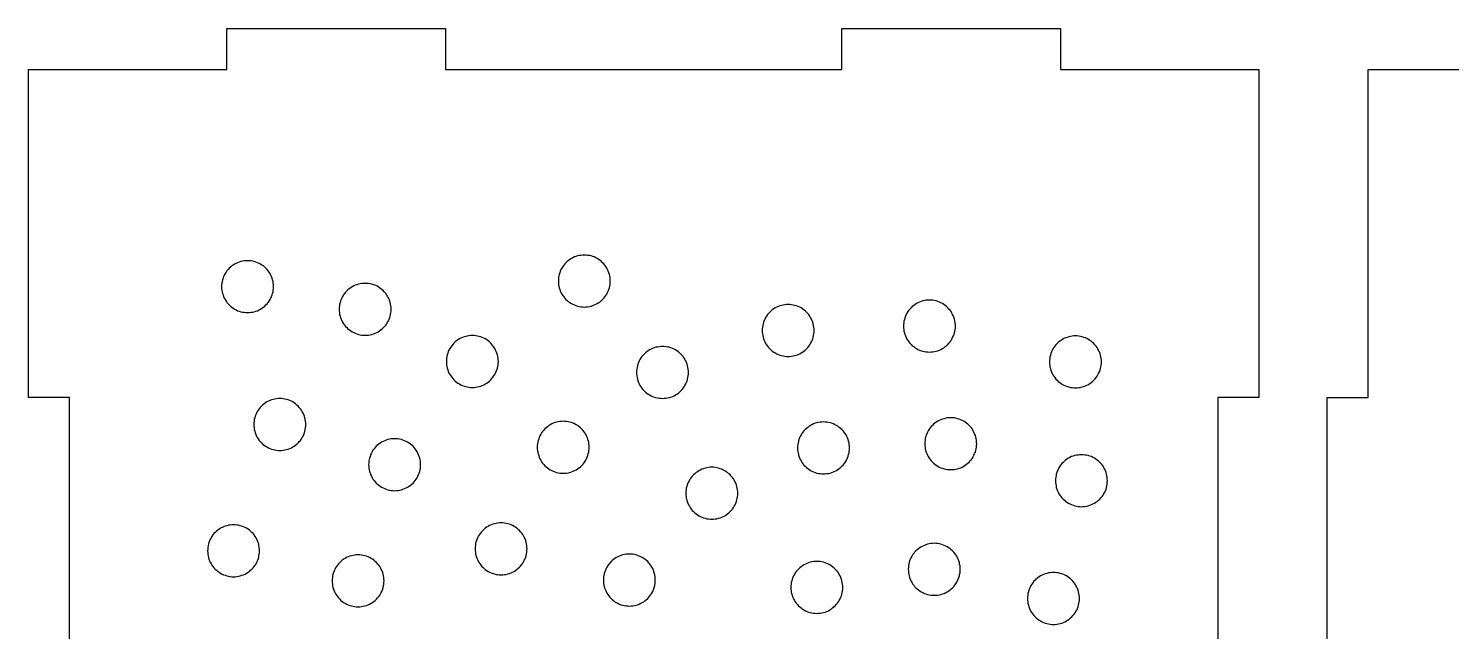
# Model space of a CAD drawing. Header units: millimetres. Extents: x 0 to 375, y -237 to 0.
# Drawn here: x 95 to 199.1, y -44.1 to 0 of the extents above; entities that cross this region are included whole.
import ezdxf

# ---------------------------------------------------------------- set-up
doc = ezdxf.new("R2010")
doc.units = ezdxf.units.MM
doc.layers.add('CUT', color=1, linetype='Continuous')

msp = doc.modelspace()

# ---------------------------------------------------------------- linework, layer by layer
at = {"layer": 'CUT'}
for points in [[(98, -51), (98, -27), (95, -27), (95, -3), (98, -3), (109.5, -3), (109.5, 0), (125.5, 0), (125.5, -3), (154.5, -3), (154.5, 0), (170.5, 0), (170.5, -3), (182, -3), (185, -3), (185, -27), (182, -27), (182, -51)], [(204.5, -123), (193, -123), (193, -99), (190, -99), (190, -75), (193, -75), (193, -51), (190, -51), (190, -27), (193, -27), (193, -3), (204.5, -3)]]:
    msp.add_lwpolyline(points, dxfattribs=at)
for points in [[(137.45, -19.09), (137.49, -18.97), (137.52, -18.85), (137.54, -18.73), (137.55, -18.6), (137.55, -18.48), (137.55, -18.36), (137.54, -18.23), (137.52, -18.11), (137.49, -17.99), (137.45, -17.87), (137.41, -17.75), (137.36, -17.64), (137.3, -17.53), (137.23, -17.42), (137.16, -17.32), (137.08, -17.23), (137, -17.14), (136.91, -17.05), (136.81, -16.97), (136.71, -16.9), (136.6, -16.83), (136.49, -16.78), (136.38, -16.72), (136.27, -16.68), (136.15, -16.64), (136.03, -16.62), (135.9, -16.6), (135.78, -16.58), (135.65, -16.58), (135.53, -16.58), (135.41, -16.6), (135.28, -16.62), (135.16, -16.64), (135.04, -16.68), (134.93, -16.72), (134.81, -16.78), (134.71, -16.83), (134.6, -16.9), (134.5, -16.97), (134.4, -17.05), (134.31, -17.14), (134.23, -17.23), (134.15, -17.32), (134.08, -17.42), (134.01, -17.53), (133.95, -17.64), (133.9, -17.75), (133.86, -17.87), (133.82, -17.99), (133.79, -18.11), (133.77, -18.23), (133.76, -18.36), (133.76, -18.48), (133.76, -18.6), (133.77, -18.73), (133.79, -18.85), (133.82, -18.97), (133.86, -19.09), (133.9, -19.21), (133.95, -19.32), (134.01, -19.43), (134.08, -19.53), (134.15, -19.64), (134.23, -19.73), (134.31, -19.82), (134.4, -19.91), (134.5, -19.99), (134.6, -20.06), (134.71, -20.12), (134.81, -20.18), (134.93, -20.23), (135.04, -20.28), (135.16, -20.31), (135.28, -20.34), (135.41, -20.36), (135.53, -20.37), (135.65, -20.38), (135.78, -20.37), (135.9, -20.36), (136.03, -20.34), (136.15, -20.31), (136.27, -20.28), (136.38, -20.23), (136.49, -20.18), (136.6, -20.12), (136.71, -20.06), (136.81, -19.99), (136.91, -19.91), (137, -19.82), (137.08, -19.73), (137.16, -19.64), (137.23, -19.53), (137.3, -19.43), (137.36, -19.32), (137.41, -19.21), (137.45, -19.09)], [(112.82, -19.5), (112.86, -19.38), (112.89, -19.26), (112.91, -19.14), (112.92, -19.01), (112.93, -18.89), (112.92, -18.77), (112.91, -18.64), (112.89, -18.52), (112.86, -18.4), (112.82, -18.28), (112.78, -18.16), (112.73, -18.05), (112.67, -17.94), (112.61, -17.84), (112.53, -17.73), (112.45, -17.64), (112.37, -17.55), (112.28, -17.46), (112.18, -17.38), (112.08, -17.31), (111.98, -17.25), (111.87, -17.19), (111.75, -17.14), (111.64, -17.09), (111.52, -17.06), (111.4, -17.03), (111.27, -17.01), (111.15, -17), (111.03, -16.99), (110.9, -17), (110.78, -17.01), (110.66, -17.03), (110.53, -17.06), (110.42, -17.09), (110.3, -17.14), (110.19, -17.19), (110.08, -17.25), (109.97, -17.31), (109.87, -17.38), (109.77, -17.46), (109.68, -17.55), (109.6, -17.64), (109.52, -17.73), (109.45, -17.84), (109.38, -17.94), (109.32, -18.05), (109.27, -18.16), (109.23, -18.28), (109.19, -18.4), (109.16, -18.52), (109.14, -18.64), (109.13, -18.77), (109.13, -18.89), (109.13, -19.01), (109.14, -19.14), (109.16, -19.26), (109.19, -19.38), (109.23, -19.5), (109.27, -19.62), (109.32, -19.73), (109.38, -19.84), (109.45, -19.95), (109.52, -20.05), (109.6, -20.14), (109.68, -20.23), (109.77, -20.32), (109.87, -20.4), (109.97, -20.47), (110.08, -20.54), (110.19, -20.59), (110.3, -20.65), (110.42, -20.69), (110.53, -20.73), (110.66, -20.75), (110.78, -20.77), (110.9, -20.79), (111.03, -20.79), (111.15, -20.79), (111.27, -20.77), (111.4, -20.75), (111.52, -20.73), (111.64, -20.69), (111.75, -20.65), (111.87, -20.59), (111.98, -20.54), (112.08, -20.47), (112.18, -20.4), (112.28, -20.32), (112.37, -20.23), (112.45, -20.14), (112.53, -20.05), (112.61, -19.95), (112.67, -19.84), (112.73, -19.73), (112.78, -19.62), (112.82, -19.5)], [(121.43, -21.16), (121.46, -21.04), (121.49, -20.92), (121.51, -20.8), (121.52, -20.67), (121.53, -20.55), (121.52, -20.42), (121.51, -20.3), (121.49, -20.18), (121.46, -20.06), (121.43, -19.94), (121.38, -19.82), (121.33, -19.71), (121.27, -19.6), (121.21, -19.49), (121.13, -19.39), (121.05, -19.3), (120.97, -19.2), (120.88, -19.12), (120.78, -19.04), (120.68, -18.97), (120.58, -18.9), (120.47, -18.84), (120.35, -18.79), (120.24, -18.75), (120.12, -18.71), (120, -18.68), (119.87, -18.66), (119.75, -18.65), (119.63, -18.65), (119.5, -18.65), (119.38, -18.66), (119.26, -18.68), (119.14, -18.71), (119.02, -18.75), (118.9, -18.79), (118.79, -18.84), (118.68, -18.9), (118.57, -18.97), (118.47, -19.04), (118.37, -19.12), (118.28, -19.2), (118.2, -19.3), (118.12, -19.39), (118.05, -19.49), (117.98, -19.6), (117.92, -19.71), (117.87, -19.82), (117.83, -19.94), (117.79, -20.06), (117.76, -20.18), (117.74, -20.3), (117.73, -20.42), (117.73, -20.55), (117.73, -20.67), (117.74, -20.8), (117.76, -20.92), (117.79, -21.04), (117.83, -21.16), (117.87, -21.27), (117.92, -21.39), (117.98, -21.5), (118.05, -21.6), (118.12, -21.7), (118.2, -21.8), (118.28, -21.89), (118.37, -21.98), (118.47, -22.05), (118.57, -22.13), (118.68, -22.19), (118.79, -22.25), (118.9, -22.3), (119.02, -22.35), (119.14, -22.38), (119.26, -22.41), (119.38, -22.43), (119.5, -22.44), (119.63, -22.45), (119.75, -22.44), (119.87, -22.43), (120, -22.41), (120.12, -22.38), (120.24, -22.35), (120.35, -22.3), (120.47, -22.25), (120.58, -22.19), (120.68, -22.13), (120.78, -22.05), (120.88, -21.98), (120.97, -21.89), (121.05, -21.8), (121.13, -21.7), (121.21, -21.6), (121.27, -21.5), (121.33, -21.39), (121.38, -21.27), (121.43, -21.16)], [(152.37, -22.71), (152.4, -22.59), (152.43, -22.47), (152.45, -22.35), (152.46, -22.22), (152.47, -22.1), (152.46, -21.97), (152.45, -21.85), (152.43, -21.73), (152.4, -21.61), (152.37, -21.49), (152.32, -21.37), (152.27, -21.26), (152.21, -21.15), (152.15, -21.04), (152.08, -20.94), (152, -20.85), (151.91, -20.76), (151.82, -20.67), (151.72, -20.59), (151.62, -20.52), (151.52, -20.45), (151.41, -20.39), (151.3, -20.34), (151.18, -20.3), (151.06, -20.26), (150.94, -20.24), (150.82, -20.22), (150.69, -20.2), (150.57, -20.2), (150.44, -20.2), (150.32, -20.22), (150.2, -20.24), (150.08, -20.26), (149.96, -20.3), (149.84, -20.34), (149.73, -20.39), (149.62, -20.45), (149.51, -20.52), (149.41, -20.59), (149.32, -20.67), (149.23, -20.76), (149.14, -20.85), (149.06, -20.94), (148.99, -21.04), (148.92, -21.15), (148.87, -21.26), (148.81, -21.37), (148.77, -21.49), (148.73, -21.61), (148.71, -21.73), (148.69, -21.85), (148.67, -21.97), (148.67, -22.1), (148.67, -22.22), (148.69, -22.35), (148.71, -22.47), (148.73, -22.59), (148.77, -22.71), (148.81, -22.83), (148.87, -22.94), (148.92, -23.05), (148.99, -23.15), (149.06, -23.25), (149.14, -23.35), (149.23, -23.44), (149.32, -23.53), (149.41, -23.61), (149.51, -23.68), (149.62, -23.74), (149.73, -23.8), (149.84, -23.85), (149.96, -23.9), (150.08, -23.93), (150.2, -23.96), (150.32, -23.98), (150.44, -23.99), (150.57, -24), (150.69, -23.99), (150.82, -23.98), (150.94, -23.96), (151.06, -23.93), (151.18, -23.9), (151.3, -23.85), (151.41, -23.8), (151.52, -23.74), (151.62, -23.68), (151.72, -23.61), (151.82, -23.53), (151.91, -23.44), (152, -23.35), (152.08, -23.25), (152.15, -23.15), (152.21, -23.05), (152.27, -22.94), (152.32, -22.83), (152.37, -22.71)], [(162.66, -22.5), (162.7, -22.39), (162.74, -22.27), (162.76, -22.15), (162.78, -22.03), (162.8, -21.9), (162.8, -21.78), (162.8, -21.65), (162.78, -21.53), (162.76, -21.41), (162.74, -21.29), (162.7, -21.17), (162.66, -21.05), (162.6, -20.94), (162.55, -20.83), (162.48, -20.72), (162.41, -20.62), (162.33, -20.53), (162.24, -20.43), (162.15, -20.35), (162.06, -20.27), (161.96, -20.2), (161.85, -20.13), (161.74, -20.07), (161.63, -20.02), (161.51, -19.98), (161.39, -19.94), (161.27, -19.91), (161.15, -19.89), (161.03, -19.88), (160.9, -19.88), (160.78, -19.88), (160.65, -19.89), (160.53, -19.91), (160.41, -19.94), (160.29, -19.98), (160.17, -20.02), (160.06, -20.07), (159.95, -20.13), (159.85, -20.2), (159.75, -20.27), (159.65, -20.35), (159.56, -20.43), (159.47, -20.53), (159.39, -20.62), (159.32, -20.72), (159.26, -20.83), (159.2, -20.94), (159.15, -21.05), (159.1, -21.17), (159.07, -21.29), (159.04, -21.41), (159.02, -21.53), (159.01, -21.65), (159, -21.78), (159.01, -21.9), (159.02, -22.03), (159.04, -22.15), (159.07, -22.27), (159.1, -22.39), (159.15, -22.5), (159.2, -22.62), (159.26, -22.73), (159.32, -22.83), (159.39, -22.93), (159.47, -23.03), (159.56, -23.12), (159.65, -23.21), (159.75, -23.28), (159.85, -23.36), (159.95, -23.42), (160.06, -23.48), (160.17, -23.53), (160.29, -23.58), (160.41, -23.61), (160.53, -23.64), (160.65, -23.66), (160.78, -23.67), (160.9, -23.68), (161.03, -23.67), (161.15, -23.66), (161.27, -23.64), (161.39, -23.61), (161.51, -23.58), (161.63, -23.53), (161.74, -23.48), (161.85, -23.42), (161.96, -23.36), (162.06, -23.28), (162.15, -23.21), (162.24, -23.12), (162.33, -23.03), (162.41, -22.93), (162.48, -22.83), (162.55, -22.73), (162.6, -22.62), (162.66, -22.5)], [(129.27, -24.98), (129.3, -24.86), (129.33, -24.74), (129.35, -24.62), (129.36, -24.49), (129.37, -24.37), (129.36, -24.24), (129.35, -24.12), (129.33, -24), (129.3, -23.88), (129.27, -23.76), (129.22, -23.64), (129.17, -23.53), (129.11, -23.42), (129.05, -23.31), (128.97, -23.21), (128.9, -23.12), (128.81, -23.03), (128.72, -22.94), (128.62, -22.86), (128.52, -22.79), (128.42, -22.72), (128.31, -22.67), (128.19, -22.61), (128.08, -22.57), (127.96, -22.53), (127.84, -22.51), (127.72, -22.49), (127.59, -22.47), (127.47, -22.47), (127.34, -22.47), (127.22, -22.49), (127.1, -22.51), (126.98, -22.53), (126.86, -22.57), (126.74, -22.61), (126.63, -22.67), (126.52, -22.72), (126.41, -22.79), (126.31, -22.86), (126.22, -22.94), (126.12, -23.03), (126.04, -23.12), (125.96, -23.21), (125.89, -23.31), (125.82, -23.42), (125.76, -23.53), (125.71, -23.64), (125.67, -23.76), (125.63, -23.88), (125.6, -24), (125.58, -24.12), (125.57, -24.24), (125.57, -24.37), (125.57, -24.49), (125.58, -24.62), (125.6, -24.74), (125.63, -24.86), (125.67, -24.98), (125.71, -25.1), (125.76, -25.21), (125.82, -25.32), (125.89, -25.42), (125.96, -25.52), (126.04, -25.62), (126.12, -25.71), (126.22, -25.8), (126.31, -25.88), (126.41, -25.95), (126.52, -26.01), (126.63, -26.07), (126.74, -26.12), (126.86, -26.17), (126.98, -26.2), (127.1, -26.23), (127.22, -26.25), (127.34, -26.26), (127.47, -26.27), (127.59, -26.26), (127.72, -26.25), (127.84, -26.23), (127.96, -26.2), (128.08, -26.17), (128.19, -26.12), (128.31, -26.07), (128.42, -26.01), (128.52, -25.95), (128.62, -25.88), (128.72, -25.8), (128.81, -25.71), (128.9, -25.62), (128.97, -25.52), (129.05, -25.42), (129.11, -25.32), (129.17, -25.21), (129.22, -25.1), (129.27, -24.98)], [(173.34, -25.12), (173.38, -25.01), (173.42, -24.89), (173.44, -24.77), (173.46, -24.64), (173.48, -24.52), (173.48, -24.4), (173.48, -24.27), (173.46, -24.15), (173.44, -24.03), (173.42, -23.9), (173.38, -23.79), (173.34, -23.67), (173.28, -23.56), (173.23, -23.45), (173.16, -23.34), (173.09, -23.24), (173.01, -23.14), (172.92, -23.05), (172.83, -22.97), (172.74, -22.89), (172.64, -22.82), (172.53, -22.75), (172.42, -22.69), (172.31, -22.64), (172.19, -22.6), (172.07, -22.56), (171.95, -22.53), (171.83, -22.51), (171.71, -22.5), (171.58, -22.5), (171.46, -22.5), (171.33, -22.51), (171.21, -22.53), (171.09, -22.56), (170.97, -22.6), (170.85, -22.64), (170.74, -22.69), (170.63, -22.75), (170.53, -22.82), (170.43, -22.89), (170.33, -22.97), (170.24, -23.05), (170.15, -23.14), (170.07, -23.24), (170, -23.34), (169.94, -23.45), (169.88, -23.56), (169.83, -23.67), (169.78, -23.79), (169.75, -23.9), (169.72, -24.03), (169.7, -24.15), (169.69, -24.27), (169.68, -24.4), (169.69, -24.52), (169.7, -24.64), (169.72, -24.77), (169.75, -24.89), (169.78, -25.01), (169.83, -25.12), (169.88, -25.24), (169.94, -25.35), (170, -25.45), (170.07, -25.55), (170.15, -25.65), (170.24, -25.74), (170.33, -25.82), (170.43, -25.9), (170.53, -25.97), (170.63, -26.04), (170.74, -26.1), (170.85, -26.15), (170.97, -26.19), (171.09, -26.23), (171.21, -26.26), (171.33, -26.28), (171.46, -26.29), (171.58, -26.29), (171.71, -26.29), (171.83, -26.28), (171.95, -26.26), (172.07, -26.23), (172.19, -26.19), (172.31, -26.15), (172.42, -26.1), (172.53, -26.04), (172.64, -25.97), (172.74, -25.9), (172.83, -25.82), (172.92, -25.74), (173.01, -25.65), (173.09, -25.55), (173.16, -25.45), (173.23, -25.35), (173.28, -25.24), (173.34, -25.12)], [(143.18, -25.78), (143.21, -25.66), (143.24, -25.54), (143.26, -25.42), (143.27, -25.29), (143.28, -25.17), (143.27, -25.04), (143.26, -24.92), (143.24, -24.8), (143.21, -24.68), (143.18, -24.56), (143.13, -24.44), (143.08, -24.33), (143.02, -24.22), (142.96, -24.11), (142.89, -24.01), (142.81, -23.92), (142.72, -23.83), (142.63, -23.74), (142.54, -23.66), (142.43, -23.59), (142.33, -23.52), (142.22, -23.47), (142.11, -23.41), (141.99, -23.37), (141.87, -23.33), (141.75, -23.31), (141.63, -23.29), (141.5, -23.27), (141.38, -23.27), (141.26, -23.27), (141.13, -23.29), (141.01, -23.31), (140.89, -23.33), (140.77, -23.37), (140.65, -23.41), (140.54, -23.47), (140.43, -23.52), (140.32, -23.59), (140.22, -23.66), (140.13, -23.74), (140.04, -23.83), (139.95, -23.92), (139.87, -24.01), (139.8, -24.11), (139.73, -24.22), (139.68, -24.33), (139.62, -24.44), (139.58, -24.56), (139.55, -24.68), (139.52, -24.8), (139.5, -24.92), (139.48, -25.04), (139.48, -25.17), (139.48, -25.29), (139.5, -25.42), (139.52, -25.54), (139.55, -25.66), (139.58, -25.78), (139.62, -25.9), (139.68, -26.01), (139.73, -26.12), (139.8, -26.22), (139.87, -26.32), (139.95, -26.42), (140.04, -26.51), (140.13, -26.6), (140.22, -26.68), (140.32, -26.75), (140.43, -26.81), (140.54, -26.87), (140.65, -26.92), (140.77, -26.97), (140.89, -27), (141.01, -27.03), (141.13, -27.05), (141.26, -27.06), (141.38, -27.07), (141.5, -27.06), (141.63, -27.05), (141.75, -27.03), (141.87, -27), (141.99, -26.97), (142.11, -26.92), (142.22, -26.87), (142.33, -26.81), (142.43, -26.75), (142.54, -26.68), (142.63, -26.6), (142.72, -26.51), (142.81, -26.42), (142.89, -26.32), (142.96, -26.22), (143.02, -26.12), (143.08, -26.01), (143.13, -25.9), (143.18, -25.78)], [(115.18, -29.59), (115.22, -29.47), (115.25, -29.35), (115.27, -29.23), (115.28, -29.1), (115.28, -28.98), (115.28, -28.85), (115.27, -28.73), (115.25, -28.61), (115.22, -28.49), (115.18, -28.37), (115.14, -28.25), (115.09, -28.14), (115.03, -28.03), (114.96, -27.92), (114.89, -27.82), (114.81, -27.73), (114.73, -27.64), (114.64, -27.55), (114.54, -27.47), (114.44, -27.4), (114.34, -27.33), (114.23, -27.28), (114.11, -27.22), (114, -27.18), (113.88, -27.14), (113.76, -27.12), (113.63, -27.1), (113.51, -27.08), (113.39, -27.08), (113.26, -27.08), (113.14, -27.1), (113.02, -27.12), (112.89, -27.14), (112.78, -27.18), (112.66, -27.22), (112.55, -27.28), (112.44, -27.33), (112.33, -27.4), (112.23, -27.47), (112.13, -27.55), (112.04, -27.64), (111.96, -27.73), (111.88, -27.82), (111.81, -27.92), (111.74, -28.03), (111.68, -28.14), (111.63, -28.25), (111.59, -28.37), (111.55, -28.49), (111.52, -28.61), (111.5, -28.73), (111.49, -28.85), (111.49, -28.98), (111.49, -29.1), (111.5, -29.23), (111.52, -29.35), (111.55, -29.47), (111.59, -29.59), (111.63, -29.71), (111.68, -29.82), (111.74, -29.93), (111.81, -30.03), (111.88, -30.14), (111.96, -30.23), (112.04, -30.32), (112.13, -30.41), (112.23, -30.49), (112.33, -30.56), (112.44, -30.62), (112.55, -30.68), (112.66, -30.73), (112.78, -30.78), (112.89, -30.81), (113.02, -30.84), (113.14, -30.86), (113.26, -30.87), (113.39, -30.88), (113.51, -30.87), (113.63, -30.86), (113.76, -30.84), (113.88, -30.81), (114, -30.78), (114.11, -30.73), (114.23, -30.68), (114.34, -30.62), (114.44, -30.56), (114.54, -30.49), (114.64, -30.41), (114.73, -30.32), (114.81, -30.23), (114.89, -30.14), (114.96, -30.03), (115.03, -29.93), (115.09, -29.82), (115.14, -29.71), (115.18, -29.59)], [(135.87, -31.37), (135.91, -31.25), (135.95, -31.13), (135.98, -31.01), (136, -30.89), (136.01, -30.77), (136.01, -30.64), (136.01, -30.52), (136, -30.4), (135.98, -30.27), (135.95, -30.15), (135.91, -30.03), (135.87, -29.92), (135.82, -29.8), (135.76, -29.69), (135.69, -29.59), (135.62, -29.49), (135.54, -29.39), (135.46, -29.3), (135.37, -29.22), (135.27, -29.14), (135.17, -29.06), (135.06, -29), (134.95, -28.94), (134.84, -28.89), (134.72, -28.84), (134.61, -28.81), (134.48, -28.78), (134.36, -28.76), (134.24, -28.75), (134.11, -28.74), (133.99, -28.75), (133.87, -28.76), (133.74, -28.78), (133.62, -28.81), (133.5, -28.84), (133.39, -28.89), (133.27, -28.94), (133.16, -29), (133.06, -29.06), (132.96, -29.14), (132.86, -29.22), (132.77, -29.3), (132.69, -29.39), (132.61, -29.49), (132.53, -29.59), (132.47, -29.69), (132.41, -29.8), (132.36, -29.92), (132.32, -30.03), (132.28, -30.15), (132.25, -30.27), (132.23, -30.4), (132.22, -30.52), (132.21, -30.64), (132.22, -30.77), (132.23, -30.89), (132.25, -31.01), (132.28, -31.13), (132.32, -31.25), (132.36, -31.37), (132.41, -31.48), (132.47, -31.59), (132.53, -31.7), (132.61, -31.8), (132.69, -31.9), (132.77, -31.99), (132.86, -32.07), (132.96, -32.15), (133.06, -32.22), (133.16, -32.29), (133.27, -32.35), (133.39, -32.4), (133.5, -32.44), (133.62, -32.48), (133.74, -32.51), (133.87, -32.53), (133.99, -32.54), (134.11, -32.54), (134.24, -32.54), (134.36, -32.53), (134.48, -32.51), (134.61, -32.48), (134.72, -32.44), (134.84, -32.4), (134.95, -32.35), (135.06, -32.29), (135.17, -32.22), (135.27, -32.15), (135.37, -32.07), (135.46, -31.99), (135.54, -31.9), (135.62, -31.8), (135.69, -31.7), (135.76, -31.59), (135.82, -31.48), (135.87, -31.37)], [(154.95, -31.3), (154.99, -31.18), (155.02, -31.06), (155.04, -30.94), (155.05, -30.82), (155.05, -30.69), (155.05, -30.57), (155.04, -30.44), (155.02, -30.32), (154.99, -30.2), (154.95, -30.08), (154.91, -29.96), (154.86, -29.85), (154.8, -29.74), (154.73, -29.64), (154.66, -29.54), (154.58, -29.44), (154.5, -29.35), (154.4, -29.26), (154.31, -29.19), (154.21, -29.11), (154.1, -29.05), (153.99, -28.99), (153.88, -28.94), (153.76, -28.89), (153.64, -28.86), (153.52, -28.83), (153.4, -28.81), (153.28, -28.8), (153.15, -28.79), (153.03, -28.8), (152.9, -28.81), (152.78, -28.83), (152.66, -28.86), (152.54, -28.89), (152.43, -28.94), (152.31, -28.99), (152.2, -29.05), (152.1, -29.11), (152, -29.19), (151.9, -29.26), (151.81, -29.35), (151.72, -29.44), (151.65, -29.54), (151.57, -29.64), (151.51, -29.74), (151.45, -29.85), (151.4, -29.96), (151.35, -30.08), (151.32, -30.2), (151.29, -30.32), (151.27, -30.44), (151.26, -30.57), (151.25, -30.69), (151.26, -30.82), (151.27, -30.94), (151.29, -31.06), (151.32, -31.18), (151.35, -31.3), (151.4, -31.42), (151.45, -31.53), (151.51, -31.64), (151.57, -31.75), (151.65, -31.85), (151.72, -31.94), (151.81, -32.03), (151.9, -32.12), (152, -32.2), (152.1, -32.27), (152.2, -32.34), (152.31, -32.4), (152.43, -32.45), (152.54, -32.49), (152.66, -32.53), (152.78, -32.55), (152.9, -32.57), (153.03, -32.59), (153.15, -32.59), (153.28, -32.59), (153.4, -32.57), (153.52, -32.55), (153.64, -32.53), (153.76, -32.49), (153.88, -32.45), (153.99, -32.4), (154.1, -32.34), (154.21, -32.27), (154.31, -32.2), (154.4, -32.12), (154.5, -32.03), (154.58, -31.94), (154.66, -31.85), (154.73, -31.75), (154.8, -31.64), (154.86, -31.53), (154.91, -31.42), (154.95, -31.3)], [(164.26, -30.99), (164.29, -30.87), (164.32, -30.75), (164.34, -30.63), (164.35, -30.51), (164.36, -30.38), (164.35, -30.26), (164.34, -30.13), (164.32, -30.01), (164.29, -29.89), (164.26, -29.77), (164.21, -29.66), (164.16, -29.54), (164.1, -29.43), (164.04, -29.33), (163.97, -29.23), (163.89, -29.13), (163.8, -29.04), (163.71, -28.95), (163.62, -28.88), (163.51, -28.8), (163.41, -28.74), (163.3, -28.68), (163.19, -28.63), (163.07, -28.58), (162.95, -28.55), (162.83, -28.52), (162.71, -28.5), (162.58, -28.49), (162.46, -28.48), (162.33, -28.49), (162.21, -28.5), (162.09, -28.52), (161.97, -28.55), (161.85, -28.58), (161.73, -28.63), (161.62, -28.68), (161.51, -28.74), (161.4, -28.8), (161.3, -28.88), (161.21, -28.95), (161.12, -29.04), (161.03, -29.13), (160.95, -29.23), (160.88, -29.33), (160.81, -29.43), (160.76, -29.54), (160.7, -29.66), (160.66, -29.77), (160.62, -29.89), (160.6, -30.01), (160.58, -30.13), (160.56, -30.26), (160.56, -30.38), (160.56, -30.51), (160.58, -30.63), (160.6, -30.75), (160.62, -30.87), (160.66, -30.99), (160.7, -31.11), (160.76, -31.22), (160.81, -31.33), (160.88, -31.44), (160.95, -31.54), (161.03, -31.63), (161.12, -31.73), (161.21, -31.81), (161.3, -31.89), (161.4, -31.96), (161.51, -32.03), (161.62, -32.09), (161.73, -32.14), (161.85, -32.18), (161.97, -32.22), (162.09, -32.25), (162.21, -32.27), (162.33, -32.28), (162.46, -32.28), (162.58, -32.28), (162.71, -32.27), (162.83, -32.25), (162.95, -32.22), (163.07, -32.18), (163.19, -32.14), (163.3, -32.09), (163.41, -32.03), (163.51, -31.96), (163.62, -31.89), (163.71, -31.81), (163.8, -31.73), (163.89, -31.63), (163.97, -31.54), (164.04, -31.44), (164.1, -31.33), (164.16, -31.22), (164.21, -31.11), (164.26, -30.99)], [(123.58, -32.53), (123.62, -32.41), (123.65, -32.29), (123.67, -32.17), (123.68, -32.04), (123.68, -31.92), (123.68, -31.79), (123.67, -31.67), (123.65, -31.55), (123.62, -31.43), (123.58, -31.31), (123.54, -31.19), (123.49, -31.08), (123.43, -30.97), (123.36, -30.86), (123.29, -30.76), (123.21, -30.67), (123.13, -30.57), (123.04, -30.49), (122.94, -30.41), (122.84, -30.34), (122.73, -30.27), (122.62, -30.21), (122.51, -30.16), (122.39, -30.12), (122.28, -30.08), (122.15, -30.06), (122.03, -30.03), (121.91, -30.02), (121.78, -30.02), (121.66, -30.02), (121.54, -30.03), (121.41, -30.06), (121.29, -30.08), (121.17, -30.12), (121.06, -30.16), (120.94, -30.21), (120.83, -30.27), (120.73, -30.34), (120.63, -30.41), (120.53, -30.49), (120.44, -30.57), (120.36, -30.67), (120.28, -30.76), (120.2, -30.86), (120.14, -30.97), (120.08, -31.08), (120.03, -31.19), (119.99, -31.31), (119.95, -31.43), (119.92, -31.55), (119.9, -31.67), (119.89, -31.79), (119.88, -31.92), (119.89, -32.04), (119.9, -32.17), (119.92, -32.29), (119.95, -32.41), (119.99, -32.53), (120.03, -32.64), (120.08, -32.76), (120.14, -32.87), (120.2, -32.97), (120.28, -33.07), (120.36, -33.17), (120.44, -33.26), (120.53, -33.35), (120.63, -33.42), (120.73, -33.5), (120.83, -33.56), (120.94, -33.62), (121.06, -33.67), (121.17, -33.72), (121.29, -33.75), (121.41, -33.78), (121.54, -33.8), (121.66, -33.81), (121.78, -33.82), (121.91, -33.81), (122.03, -33.8), (122.15, -33.78), (122.28, -33.75), (122.39, -33.72), (122.51, -33.67), (122.62, -33.62), (122.73, -33.56), (122.84, -33.5), (122.94, -33.42), (123.04, -33.35), (123.13, -33.26), (123.21, -33.17), (123.29, -33.07), (123.36, -32.97), (123.43, -32.87), (123.49, -32.76), (123.54, -32.64), (123.58, -32.53)], [(173.82, -33.7), (173.85, -33.58), (173.88, -33.46), (173.9, -33.34), (173.91, -33.21), (173.92, -33.09), (173.91, -32.96), (173.9, -32.84), (173.88, -32.72), (173.85, -32.6), (173.82, -32.48), (173.77, -32.36), (173.72, -32.25), (173.66, -32.14), (173.6, -32.03), (173.53, -31.93), (173.45, -31.84), (173.36, -31.75), (173.27, -31.66), (173.17, -31.58), (173.07, -31.51), (172.97, -31.44), (172.86, -31.39), (172.75, -31.33), (172.63, -31.29), (172.51, -31.25), (172.39, -31.23), (172.27, -31.21), (172.14, -31.19), (172.02, -31.19), (171.89, -31.19), (171.77, -31.21), (171.65, -31.23), (171.53, -31.25), (171.41, -31.29), (171.29, -31.33), (171.18, -31.39), (171.07, -31.44), (170.96, -31.51), (170.86, -31.58), (170.77, -31.66), (170.68, -31.75), (170.59, -31.84), (170.51, -31.93), (170.44, -32.03), (170.37, -32.14), (170.31, -32.25), (170.26, -32.36), (170.22, -32.48), (170.18, -32.6), (170.16, -32.72), (170.14, -32.84), (170.12, -32.96), (170.12, -33.09), (170.12, -33.21), (170.14, -33.34), (170.16, -33.46), (170.18, -33.58), (170.22, -33.7), (170.26, -33.82), (170.31, -33.93), (170.37, -34.04), (170.44, -34.14), (170.51, -34.25), (170.59, -34.34), (170.68, -34.43), (170.77, -34.52), (170.86, -34.6), (170.96, -34.67), (171.07, -34.73), (171.18, -34.79), (171.29, -34.84), (171.41, -34.89), (171.53, -34.92), (171.65, -34.95), (171.77, -34.97), (171.89, -34.98), (172.02, -34.99), (172.14, -34.98), (172.27, -34.97), (172.39, -34.95), (172.51, -34.92), (172.63, -34.89), (172.75, -34.84), (172.86, -34.79), (172.97, -34.73), (173.07, -34.67), (173.17, -34.6), (173.27, -34.52), (173.36, -34.43), (173.45, -34.34), (173.53, -34.25), (173.6, -34.14), (173.66, -34.04), (173.72, -33.93), (173.77, -33.82), (173.82, -33.7)], [(146.74, -34.74), (146.78, -34.62), (146.82, -34.5), (146.85, -34.38), (146.87, -34.26), (146.88, -34.13), (146.88, -34.01), (146.88, -33.89), (146.87, -33.76), (146.85, -33.64), (146.82, -33.52), (146.78, -33.4), (146.74, -33.28), (146.69, -33.17), (146.63, -33.06), (146.56, -32.95), (146.49, -32.85), (146.41, -32.76), (146.33, -32.67), (146.23, -32.58), (146.14, -32.5), (146.04, -32.43), (145.93, -32.36), (145.82, -32.31), (145.71, -32.25), (145.59, -32.21), (145.47, -32.17), (145.35, -32.15), (145.23, -32.13), (145.11, -32.11), (144.98, -32.11), (144.86, -32.11), (144.73, -32.13), (144.61, -32.15), (144.49, -32.17), (144.37, -32.21), (144.26, -32.25), (144.14, -32.31), (144.03, -32.36), (143.93, -32.43), (143.83, -32.5), (143.73, -32.58), (143.64, -32.67), (143.55, -32.76), (143.48, -32.85), (143.4, -32.95), (143.34, -33.06), (143.28, -33.17), (143.23, -33.28), (143.18, -33.4), (143.15, -33.52), (143.12, -33.64), (143.1, -33.76), (143.09, -33.89), (143.08, -34.01), (143.09, -34.13), (143.1, -34.26), (143.12, -34.38), (143.15, -34.5), (143.18, -34.62), (143.23, -34.74), (143.28, -34.85), (143.34, -34.96), (143.4, -35.06), (143.48, -35.17), (143.55, -35.26), (143.64, -35.35), (143.73, -35.44), (143.83, -35.52), (143.93, -35.59), (144.03, -35.65), (144.14, -35.71), (144.26, -35.76), (144.37, -35.81), (144.49, -35.84), (144.61, -35.87), (144.73, -35.89), (144.86, -35.9), (144.98, -35.91), (145.11, -35.9), (145.23, -35.89), (145.35, -35.87), (145.47, -35.84), (145.59, -35.81), (145.71, -35.76), (145.82, -35.71), (145.93, -35.65), (146.04, -35.59), (146.14, -35.52), (146.23, -35.44), (146.33, -35.35), (146.41, -35.26), (146.49, -35.17), (146.56, -35.06), (146.63, -34.96), (146.69, -34.85), (146.74, -34.74)], [(111.8, -38.82), (111.84, -38.71), (111.86, -38.58), (111.88, -38.46), (111.9, -38.34), (111.9, -38.21), (111.9, -38.09), (111.88, -37.97), (111.86, -37.84), (111.84, -37.72), (111.8, -37.6), (111.76, -37.49), (111.71, -37.37), (111.65, -37.26), (111.58, -37.16), (111.51, -37.06), (111.43, -36.96), (111.34, -36.87), (111.25, -36.79), (111.16, -36.71), (111.06, -36.63), (110.95, -36.57), (110.84, -36.51), (110.73, -36.46), (110.61, -36.42), (110.49, -36.38), (110.37, -36.35), (110.25, -36.33), (110.13, -36.32), (110, -36.31), (109.88, -36.32), (109.75, -36.33), (109.63, -36.35), (109.51, -36.38), (109.39, -36.42), (109.27, -36.46), (109.16, -36.51), (109.05, -36.57), (108.95, -36.63), (108.85, -36.71), (108.75, -36.79), (108.66, -36.87), (108.57, -36.96), (108.49, -37.06), (108.42, -37.16), (108.36, -37.26), (108.3, -37.37), (108.25, -37.49), (108.2, -37.6), (108.17, -37.72), (108.14, -37.84), (108.12, -37.97), (108.11, -38.09), (108.1, -38.21), (108.11, -38.34), (108.12, -38.46), (108.14, -38.58), (108.17, -38.71), (108.2, -38.82), (108.25, -38.94), (108.3, -39.05), (108.36, -39.16), (108.42, -39.27), (108.49, -39.37), (108.57, -39.47), (108.66, -39.56), (108.75, -39.64), (108.85, -39.72), (108.95, -39.79), (109.05, -39.86), (109.16, -39.92), (109.27, -39.97), (109.39, -40.01), (109.51, -40.05), (109.63, -40.08), (109.75, -40.1), (109.88, -40.11), (110, -40.11), (110.13, -40.11), (110.25, -40.1), (110.37, -40.08), (110.49, -40.05), (110.61, -40.01), (110.73, -39.97), (110.84, -39.92), (110.95, -39.86), (111.06, -39.79), (111.16, -39.72), (111.25, -39.64), (111.34, -39.56), (111.43, -39.47), (111.51, -39.37), (111.58, -39.27), (111.65, -39.16), (111.71, -39.05), (111.76, -38.94), (111.8, -38.82)], [(131.37, -38.69), (131.4, -38.57), (131.43, -38.45), (131.45, -38.32), (131.46, -38.2), (131.47, -38.07), (131.46, -37.95), (131.45, -37.83), (131.43, -37.7), (131.4, -37.58), (131.37, -37.46), (131.32, -37.35), (131.27, -37.23), (131.21, -37.13), (131.15, -37.02), (131.08, -36.92), (131, -36.82), (130.91, -36.73), (130.82, -36.65), (130.72, -36.57), (130.62, -36.5), (130.52, -36.43), (130.41, -36.37), (130.3, -36.32), (130.18, -36.28), (130.06, -36.24), (129.94, -36.21), (129.82, -36.19), (129.69, -36.18), (129.57, -36.18), (129.44, -36.18), (129.32, -36.19), (129.2, -36.21), (129.08, -36.24), (128.96, -36.28), (128.84, -36.32), (128.73, -36.37), (128.62, -36.43), (128.51, -36.5), (128.41, -36.57), (128.32, -36.65), (128.23, -36.73), (128.14, -36.82), (128.06, -36.92), (127.99, -37.02), (127.92, -37.13), (127.87, -37.23), (127.81, -37.35), (127.77, -37.46), (127.73, -37.58), (127.71, -37.7), (127.69, -37.83), (127.67, -37.95), (127.67, -38.07), (127.67, -38.2), (127.69, -38.32), (127.71, -38.45), (127.73, -38.57), (127.77, -38.69), (127.81, -38.8), (127.87, -38.91), (127.92, -39.02), (127.99, -39.13), (128.06, -39.23), (128.14, -39.33), (128.23, -39.42), (128.32, -39.5), (128.41, -39.58), (128.51, -39.65), (128.62, -39.72), (128.73, -39.78), (128.84, -39.83), (128.96, -39.87), (129.08, -39.91), (129.2, -39.94), (129.32, -39.96), (129.44, -39.97), (129.57, -39.97), (129.69, -39.97), (129.82, -39.96), (129.94, -39.94), (130.06, -39.91), (130.18, -39.87), (130.3, -39.83), (130.41, -39.78), (130.52, -39.72), (130.62, -39.65), (130.72, -39.58), (130.82, -39.5), (130.91, -39.42), (131, -39.33), (131.08, -39.23), (131.15, -39.13), (131.21, -39.02), (131.27, -38.91), (131.32, -38.8), (131.37, -38.69)], [(140.75, -40.97), (140.79, -40.85), (140.82, -40.73), (140.84, -40.61), (140.85, -40.48), (140.85, -40.36), (140.85, -40.23), (140.84, -40.11), (140.82, -39.99), (140.79, -39.87), (140.75, -39.75), (140.71, -39.63), (140.66, -39.52), (140.6, -39.41), (140.53, -39.3), (140.46, -39.2), (140.38, -39.11), (140.3, -39.01), (140.21, -38.93), (140.11, -38.85), (140.01, -38.78), (139.9, -38.71), (139.79, -38.65), (139.68, -38.6), (139.56, -38.56), (139.44, -38.52), (139.32, -38.5), (139.2, -38.47), (139.08, -38.46), (138.95, -38.46), (138.83, -38.46), (138.71, -38.47), (138.58, -38.5), (138.46, -38.52), (138.34, -38.56), (138.23, -38.6), (138.11, -38.65), (138, -38.71), (137.9, -38.78), (137.8, -38.85), (137.7, -38.93), (137.61, -39.01), (137.53, -39.11), (137.45, -39.2), (137.37, -39.3), (137.31, -39.41), (137.25, -39.52), (137.2, -39.63), (137.15, -39.75), (137.12, -39.87), (137.09, -39.99), (137.07, -40.11), (137.06, -40.23), (137.05, -40.36), (137.06, -40.48), (137.07, -40.61), (137.09, -40.73), (137.12, -40.85), (137.15, -40.97), (137.2, -41.08), (137.25, -41.2), (137.31, -41.31), (137.37, -41.41), (137.45, -41.51), (137.53, -41.61), (137.61, -41.7), (137.7, -41.79), (137.8, -41.86), (137.9, -41.94), (138, -42), (138.11, -42.06), (138.23, -42.11), (138.34, -42.16), (138.46, -42.19), (138.58, -42.22), (138.71, -42.24), (138.83, -42.25), (138.95, -42.26), (139.08, -42.25), (139.2, -42.24), (139.32, -42.22), (139.44, -42.19), (139.56, -42.16), (139.68, -42.11), (139.79, -42.06), (139.9, -42), (140.01, -41.94), (140.11, -41.86), (140.21, -41.79), (140.3, -41.7), (140.38, -41.61), (140.46, -41.51), (140.53, -41.41), (140.6, -41.31), (140.66, -41.2), (140.71, -41.08), (140.75, -40.97)], [(163.05, -40.18), (163.09, -40.06), (163.11, -39.94), (163.14, -39.82), (163.15, -39.7), (163.15, -39.57), (163.15, -39.45), (163.14, -39.32), (163.11, -39.2), (163.09, -39.08), (163.05, -38.96), (163.01, -38.85), (162.96, -38.73), (162.9, -38.62), (162.83, -38.52), (162.76, -38.42), (162.68, -38.32), (162.59, -38.23), (162.5, -38.14), (162.41, -38.07), (162.31, -37.99), (162.2, -37.93), (162.09, -37.87), (161.98, -37.82), (161.86, -37.77), (161.74, -37.74), (161.62, -37.71), (161.5, -37.69), (161.38, -37.68), (161.25, -37.67), (161.13, -37.68), (161, -37.69), (160.88, -37.71), (160.76, -37.74), (160.64, -37.77), (160.53, -37.82), (160.41, -37.87), (160.3, -37.93), (160.2, -37.99), (160.1, -38.07), (160, -38.14), (159.91, -38.23), (159.82, -38.32), (159.75, -38.42), (159.67, -38.52), (159.61, -38.62), (159.55, -38.73), (159.5, -38.85), (159.45, -38.96), (159.42, -39.08), (159.39, -39.2), (159.37, -39.32), (159.36, -39.45), (159.35, -39.57), (159.36, -39.7), (159.37, -39.82), (159.39, -39.94), (159.42, -40.06), (159.45, -40.18), (159.5, -40.3), (159.55, -40.41), (159.61, -40.52), (159.67, -40.63), (159.75, -40.73), (159.82, -40.83), (159.91, -40.92), (160, -41), (160.1, -41.08), (160.2, -41.15), (160.3, -41.22), (160.41, -41.28), (160.53, -41.33), (160.64, -41.37), (160.76, -41.41), (160.88, -41.44), (161, -41.46), (161.13, -41.47), (161.25, -41.47), (161.38, -41.47), (161.5, -41.46), (161.62, -41.44), (161.74, -41.41), (161.86, -41.37), (161.98, -41.33), (162.09, -41.28), (162.2, -41.22), (162.31, -41.15), (162.41, -41.08), (162.5, -41), (162.59, -40.92), (162.68, -40.83), (162.76, -40.73), (162.83, -40.63), (162.9, -40.52), (162.96, -40.41), (163.01, -40.3), (163.05, -40.18)], [(120.86, -41.14), (120.91, -41.03), (120.94, -40.91), (120.97, -40.79), (120.99, -40.67), (121, -40.54), (121.01, -40.42), (121, -40.29), (120.99, -40.17), (120.97, -40.05), (120.94, -39.93), (120.91, -39.81), (120.86, -39.69), (120.81, -39.58), (120.75, -39.47), (120.69, -39.36), (120.62, -39.26), (120.54, -39.17), (120.45, -39.07), (120.36, -38.99), (120.27, -38.91), (120.16, -38.84), (120.06, -38.77), (119.95, -38.71), (119.84, -38.66), (119.72, -38.62), (119.6, -38.58), (119.48, -38.55), (119.36, -38.53), (119.23, -38.52), (119.11, -38.52), (118.98, -38.52), (118.86, -38.53), (118.74, -38.55), (118.62, -38.58), (118.5, -38.62), (118.38, -38.66), (118.27, -38.71), (118.16, -38.77), (118.05, -38.84), (117.95, -38.91), (117.86, -38.99), (117.77, -39.07), (117.68, -39.17), (117.6, -39.26), (117.53, -39.36), (117.46, -39.47), (117.41, -39.58), (117.35, -39.69), (117.31, -39.81), (117.27, -39.93), (117.25, -40.05), (117.23, -40.17), (117.21, -40.29), (117.21, -40.42), (117.21, -40.54), (117.23, -40.67), (117.25, -40.79), (117.27, -40.91), (117.31, -41.03), (117.35, -41.14), (117.41, -41.26), (117.46, -41.37), (117.53, -41.47), (117.6, -41.57), (117.68, -41.67), (117.77, -41.76), (117.86, -41.85), (117.95, -41.92), (118.05, -42), (118.16, -42.06), (118.27, -42.12), (118.38, -42.17), (118.5, -42.22), (118.62, -42.25), (118.74, -42.28), (118.86, -42.3), (118.98, -42.31), (119.11, -42.32), (119.23, -42.31), (119.36, -42.3), (119.48, -42.28), (119.6, -42.25), (119.72, -42.22), (119.84, -42.17), (119.95, -42.12), (120.06, -42.06), (120.16, -42), (120.27, -41.92), (120.36, -41.85), (120.45, -41.76), (120.54, -41.67), (120.62, -41.57), (120.69, -41.47), (120.75, -41.37), (120.81, -41.26), (120.86, -41.14)], [(154.46, -41.51), (154.5, -41.39), (154.53, -41.27), (154.55, -41.14), (154.56, -41.02), (154.56, -40.9), (154.56, -40.77), (154.55, -40.65), (154.53, -40.53), (154.5, -40.41), (154.46, -40.29), (154.42, -40.17), (154.37, -40.06), (154.31, -39.95), (154.24, -39.84), (154.17, -39.74), (154.09, -39.64), (154.01, -39.55), (153.92, -39.47), (153.82, -39.39), (153.72, -39.32), (153.62, -39.25), (153.51, -39.19), (153.39, -39.14), (153.28, -39.1), (153.16, -39.06), (153.04, -39.03), (152.91, -39.01), (152.79, -39), (152.67, -39), (152.54, -39), (152.42, -39.01), (152.29, -39.03), (152.17, -39.06), (152.06, -39.1), (151.94, -39.14), (151.83, -39.19), (151.72, -39.25), (151.61, -39.32), (151.51, -39.39), (151.41, -39.47), (151.32, -39.55), (151.24, -39.64), (151.16, -39.74), (151.09, -39.84), (151.02, -39.95), (150.96, -40.06), (150.91, -40.17), (150.87, -40.29), (150.83, -40.41), (150.8, -40.53), (150.78, -40.65), (150.77, -40.77), (150.77, -40.9), (150.77, -41.02), (150.78, -41.14), (150.8, -41.27), (150.83, -41.39), (150.87, -41.51), (150.91, -41.62), (150.96, -41.74), (151.02, -41.85), (151.09, -41.95), (151.16, -42.05), (151.24, -42.15), (151.32, -42.24), (151.41, -42.32), (151.51, -42.4), (151.61, -42.48), (151.72, -42.54), (151.83, -42.6), (151.94, -42.65), (152.06, -42.7), (152.17, -42.73), (152.29, -42.76), (152.42, -42.78), (152.54, -42.79), (152.67, -42.8), (152.79, -42.79), (152.91, -42.78), (153.04, -42.76), (153.16, -42.73), (153.28, -42.7), (153.39, -42.65), (153.51, -42.6), (153.62, -42.54), (153.72, -42.48), (153.82, -42.4), (153.92, -42.32), (154.01, -42.24), (154.09, -42.15), (154.17, -42.05), (154.24, -41.95), (154.31, -41.85), (154.37, -41.74), (154.42, -41.62), (154.46, -41.51)], [(171.77, -42.32), (171.81, -42.2), (171.84, -42.08), (171.86, -41.95), (171.87, -41.83), (171.88, -41.71), (171.87, -41.58), (171.86, -41.46), (171.84, -41.34), (171.81, -41.21), (171.77, -41.1), (171.73, -40.98), (171.68, -40.87), (171.62, -40.76), (171.56, -40.65), (171.48, -40.55), (171.4, -40.45), (171.32, -40.36), (171.23, -40.28), (171.13, -40.2), (171.03, -40.13), (170.93, -40.06), (170.82, -40), (170.7, -39.95), (170.59, -39.91), (170.47, -39.87), (170.35, -39.84), (170.22, -39.82), (170.1, -39.81), (169.98, -39.81), (169.85, -39.81), (169.73, -39.82), (169.61, -39.84), (169.48, -39.87), (169.37, -39.91), (169.25, -39.95), (169.14, -40), (169.03, -40.06), (168.92, -40.13), (168.82, -40.2), (168.72, -40.28), (168.63, -40.36), (168.55, -40.45), (168.47, -40.55), (168.4, -40.65), (168.33, -40.76), (168.27, -40.87), (168.22, -40.98), (168.18, -41.1), (168.14, -41.21), (168.11, -41.34), (168.09, -41.46), (168.08, -41.58), (168.08, -41.71), (168.08, -41.83), (168.09, -41.95), (168.11, -42.08), (168.14, -42.2), (168.18, -42.32), (168.22, -42.43), (168.27, -42.55), (168.33, -42.66), (168.4, -42.76), (168.47, -42.86), (168.55, -42.96), (168.63, -43.05), (168.72, -43.13), (168.82, -43.21), (168.92, -43.29), (169.03, -43.35), (169.14, -43.41), (169.25, -43.46), (169.37, -43.5), (169.48, -43.54), (169.61, -43.57), (169.73, -43.59), (169.85, -43.6), (169.98, -43.61), (170.1, -43.6), (170.22, -43.59), (170.35, -43.57), (170.47, -43.54), (170.59, -43.5), (170.7, -43.46), (170.82, -43.41), (170.93, -43.35), (171.03, -43.29), (171.13, -43.21), (171.23, -43.13), (171.32, -43.05), (171.4, -42.96), (171.48, -42.86), (171.56, -42.76), (171.62, -42.66), (171.68, -42.55), (171.73, -42.43), (171.77, -42.32)]]:
    msp.add_lwpolyline(points, close=True, dxfattribs=at)

doc.saveas('drawing.dxf')
